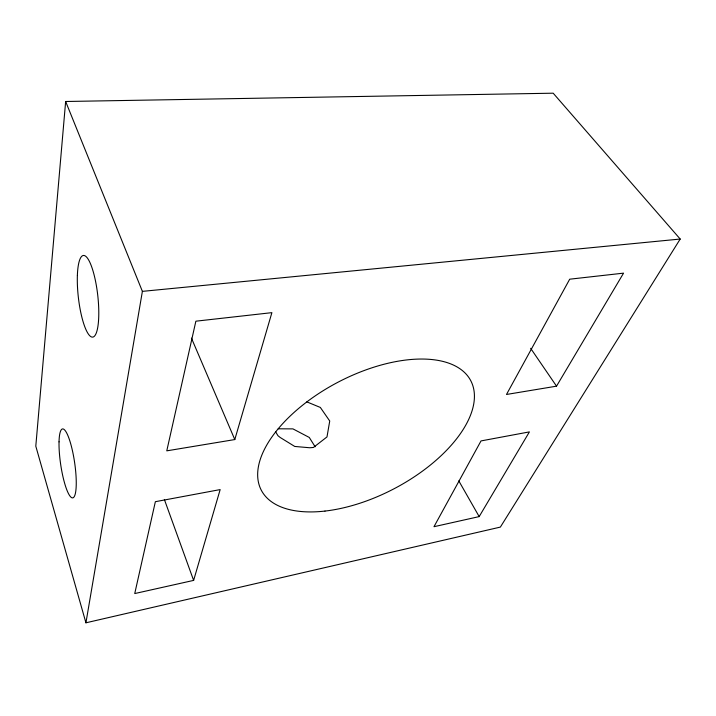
<?xml version="1.0" encoding="UTF-8"?>
<svg xmlns="http://www.w3.org/2000/svg" width="716" height="716" viewBox="0 0 716 716"><rect width="100%" height="100%" fill="white"/><g stroke="black" fill="none" stroke-linecap="round" stroke-linejoin="round"><path stroke-width="1.07" d="M65.648 101.493L35.8 446.158L85.929 622.804L500.368 527.092L680.2 239.046L553.191 93.196L65.648 101.493L142.386 291.367L85.929 622.804M193.624 580.399L220.161 489.592L155.363 501.692L134.742 593.555L193.624 580.399L164.376 499.508M234.794 439.561L271.892 312.65L195.871 321.189L166.774 450.847L234.794 439.561L191.432 338.104M479.174 516.603L529.41 431.891L481.018 440.922L433.977 526.699L479.174 516.603L458.804 480.901M556.529 386.166L623.555 273.145L569.703 279.195L506.489 394.471L556.529 386.166L530.645 348.316M142.386 291.367L680.2 239.046M278.193 428.795L292.951 428.884L309.285 437.458L315.138 446.784M306.851 401.882L320.347 407.449L329.736 420.999L326.988 436.93L313.411 447.464L309.795 447.76L294.75 446.453L280.207 437.494L277.942 435.695L275.723 431.9M324.983 511.072A118.185 60.198 -27.6 0 0 473.437 387.812A118.185 60.198 -27.6 0 0 299.691 407.565A118.185 60.198 -27.6 0 0 324.983 511.072M59.034 441.861A34.842 7.035 81.6 0 0 71.376 497.486A34.842 7.035 81.6 0 0 72.468 450.803A34.842 7.035 81.6 0 0 59.034 441.861M77.373 275.454A41.072 9.747 83.5 0 0 92.337 337.12A41.072 9.747 83.5 0 0 94.458 276.331A41.072 9.747 83.5 0 0 77.373 275.454"/></g></svg>
